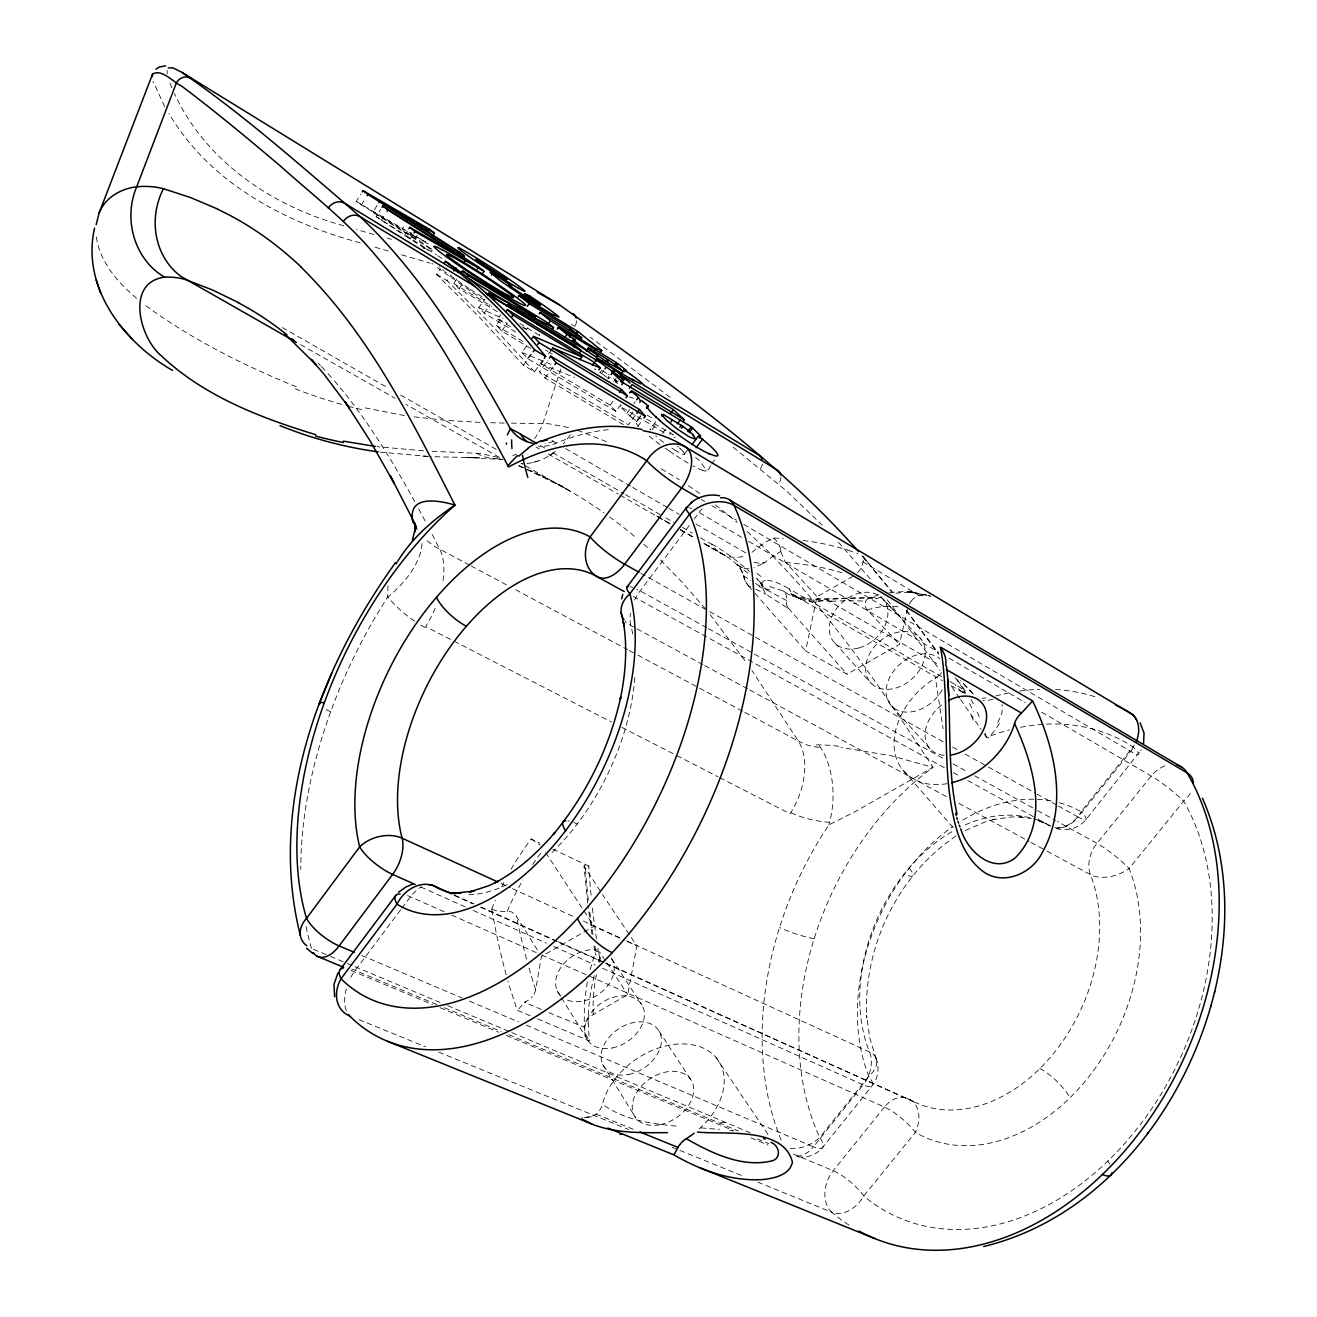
<?xml version="1.0" encoding="UTF-8"?>
<svg xmlns="http://www.w3.org/2000/svg" width="1317" height="1317" viewBox="0 0 1317 1317"><rect width="100%" height="100%" fill="white"/><g stroke="black" fill="none" stroke-linecap="round" stroke-linejoin="round"><path stroke-width="0.75" stroke-dasharray="5 3.75" d="M857.663 572.681L857.828 572.516A16.018 12.215 -42.7 0 0 859.145 570.985L859.491 570.524A14.849 11.31 -42.7 0 0 862.668 562.82L864.561 558.128M167.078 70.591L167.243 73.884M595.021 946.297A334.551 144.491 83.6 0 0 595.91 951.286A13.614 5.548 3.4 0 0 595.218 952.668L593.588 943.746M388.021 585.835L387.642 597.194A332.921 192.101 -63.7 0 0 300.786 869.483M587.267 981.939L584.386 1002.863L584.254 1027.869A21.22 18.059 60.3 0 0 589.572 1040.743M529.022 968.127A294.201 118.069 84.4 0 0 535.69 989.544L541.419 956.455L594.016 926.263L620.126 938.214M769.671 586.608L782.924 590.806A23.245 14.405 -21.5 0 1 786.529 600.519L786.512 600.996A23.673 14.75 -20.3 0 0 786.71 604.915M535.69 989.627L535.673 989.726A16.216 11.902 -32.5 0 1 534.587 993.034L534.488 993.216A15.623 11.441 -32.6 0 1 532.447 996.409M548.843 1012.658L584.254 1027.128A14.059 10.124 -33.5 0 1 586.954 1020.181L587.25 1019.737A15.145 10.898 -33.6 0 1 588.501 1018.304L588.699 1018.09A15.82 11.425 -33.6 0 1 593.325 1014.469L627.649 994.664L636.918 945.886L602.528 894.638M907.479 608.767L899.445 644.375L847.078 674.189L805.625 650.911L817.001 596.683L852.758 576.484M584.254 1117.557L590.74 1116.964L596.157 1114.149A16.298 11.491 -32.9 0 0 597.671 1112.717L598.593 1111.696A17.73 12.561 -32.6 0 0 602.313 1104.979L602.495 1104.272A67.085 47 -34 0 1 696.117 1045.583A67.085 47 -34 0 1 698.932 1129.229M590.131 969.625L595.218 952.668M560.779 369.073L542.933 423.35A61.438 50.145 -88.6 0 1 534.653 438.462M997.776 722.852L1002.056 712.81L1002.138 704.529M1056.201 828.475C1066.836 831.735 1079.15 828.179 1086.097 819.404L1141.46 749.587L1140.835 750.591M410.295 233.718L411.381 234.36L410.295 233.718L411.134 232.368M413.571 235.644L428.107 243.217M430.725 249.127L356.265 201.435L360.907 194.011M417.209 235.315L415.118 238.591L402.261 229.026L405.62 223.66M361.22 205.139L365.846 197.797M415.118 238.591L373.024 211.988L378.061 203.97M431.647 249.045L426.84 246.016L428.502 243.398M400.747 233.01L376.119 216.597L380.761 209.337M381.156 220.565L385.387 213.963M404.434 235.414L407.529 230.705M410.031 239.035L412.27 235.628M801.839 599.679L790.924 593.802L801.839 599.679L791.961 594.988L806.564 598.807L805.708 598.725L826.582 599.696A335.127 229.981 -24.4 0 1 876.414 598.642A15.508 10.668 82.7 0 0 872.447 597.457L869.878 597.819A14.224 9.779 82.8 0 0 865.681 601.079L864.643 605.03L866.487 609.129L899.445 644.375M542.834 360.265L534.488 371.806L523.442 365.237L479.322 317.068L436.553 274.315L440.454 268.635M534.488 371.806L490.122 323.538L447.089 280.686L451.007 275.039M497.349 311.701L459.106 288.588L453.789 283.567L457.608 278.019M459.106 288.588L463.041 282.908M539.74 335.769L539.591 334.353M523.705 328.048L526.586 329.365L527.705 327.785M602.593 370.785L608.191 374.176L609.211 372.727M515.721 332.082L484.146 313.1L478.746 307.701L484.524 299.486M484.146 313.1L490.122 304.639M510.42 326.781L497.579 319.043L500.773 314.5M600.223 372.481L601.836 370.192M615.319 381.848L616.389 380.333M616.718 380.465L615.648 381.979L618.085 381.551M530.718 348.429L501.695 331.011L496.213 325.365L501.793 317.512M501.695 331.011L507.358 323.06M608.833 376.349L607.565 378.127L608.405 378.637M613.673 381.617L615.977 378.391M601.655 373.501L603.647 370.736M609.672 378.308L610.314 377.419M620.949 404.549L615.977 411.365L527.524 358.57L521.944 352.512L527.014 345.466M527.524 358.57L531.838 352.577M523.442 365.237L531.805 353.664M615.977 411.365L610.166 405.208L541.188 364.002L543.361 361.006M548.399 354.01L549.847 352.018M608.306 378.308L608.997 377.353M623.402 424.65L545.09 378.111L539.443 371.756L547.905 360.068M545.09 378.111L553.42 366.603M631.716 417.39A69.208 9.4 35.7 0 0 629.905 416.024L619.731 406.163L620.537 405.29M620.291 406.295L620.998 405.323M640.655 416.007L636.095 422.263L636.555 423.662A27.937 3.556 36.4 0 0 638.58 426.28M640.753 415.859L636.095 422.263L640.638 416.666M610.166 405.208L613.722 400.319M626.744 413.406L629.592 409.505M633.856 403.677L635.288 401.718M629.839 416.024L633.395 411.167M635.387 415.25L628.439 424.733L539.443 371.756M636.49 421.67L640.046 416.83M669.53 434.412L670.946 432.486M637.741 426.494L642.531 419.975M655.817 421.802L650.055 429.688L650.894 429.424M652.08 429.918L657.051 423.169M662.517 433.392L665.348 429.54M674.419 437.87L675.111 436.915M684.577 454.102L689.153 447.879M710.39 465.691C706.422 477.89 701.681 458.448 694.964 457.592M711.608 464.045L715.279 459.123M400.631 909.866L355.211 970.349A31.707 17.73 -67.7 0 0 349.449 980.161M401.866 908.236L410.46 896.795A31.756 18.059 -66.6 0 1 421.325 886.917M689.235 525.549L640.161 590.921A32.25 19.212 -61.2 0 0 633.905 601.688M694.141 519.013L699.064 512.478A32.481 19.459 -59.7 0 1 702.027 508.872M596.091 951.121L599.614 952.076L605.869 961.229M550.029 455.172L553.552 452.719M956.01 835.982C897.371 875.41 862.915 947.565 866.784 1017.86L866.602 1015.539L869.862 1038.29L876.529 1059.889L875.657 1057.485C879.74 1066.556 878.505 1077.8 872.298 1085.62L822.796 1147.239C816.392 1155.272 805.23 1159.059 795.32 1156.096M762.691 563.594L764.93 562.392M762.164 563.89L753.818 567.759M965.394 830.484L985.396 821.841L995.504 818.96L992.376 819.635L1012.197 816.902L1021.943 817.034L1018.321 816.721L1031.409 818.746M781.146 1140.11A292.786 212.58 -65.4 0 1 828.887 824.936L855.046 811.7L932.864 767.399L891.165 755.777L841.053 747.447M537.764 461.082L532.167 462.613M878.966 594.724L870.603 597.605A14.849 10.223 82.8 0 1 871.887 597.457L817.182 598.807L821.759 599.712M706.406 470.893L705.961 471.009A41.551 5.515 36.1 0 1 702.817 470.416M591.448 1116.75L582.279 1117.31M633.773 398.36L629.114 396.944M911.232 601.112A14.833 11.129 -43.1 0 1 919.134 595.317L926.114 595.119M889.469 592.436L906.458 591.481L926.806 595.021M491.801 909.092A15.475 6.503 4.4 0 0 496.624 910.656L497.299 910.788A14.816 6.239 4.4 0 0 499.225 911.101L500.197 911.249A14.191 5.976 4.4 0 0 507.308 911.282L511.836 911.973L515.556 914.969L538.291 951.417M511.358 423.152L548.448 423.695L571.216 428.058M471.239 457.707L464.555 457.526L479.503 457.855L433.277 456.67M504.345 423.053L487.8 422.658M472.375 457.723L502.65 459.551M480.145 422.378L446.019 420.37L411.003 416.501M831.949 601.227L809.609 599.91A77.621 47.461 -20.1 0 1 790.282 595.235M432.108 451.287L480.112 453.427L500.378 457.937L405.817 404.319M380.119 452.11L428.371 456.406M422.708 456.126L431.515 456.587M423.531 450.826L377.008 446.644M700.99 1127.912L719.51 1129.36M767.432 580.27L770.922 580.797A69.735 17.006 41.6 0 1 788.702 588.501M676 1126.084C650.532 1123.747 623.649 1119.796 602.495 1104.272M729.947 1130.513L732.515 1130.859M831.274 601.112L832.196 601.243A320.492 217.996 -22.7 0 1 865.697 601.095M404.5 415.546L361.681 407.216M499.044 458.695L502.205 459.534M926.625 595.185L921.242 593.951A295.93 149.265 83.6 0 0 895.906 593.259M387.05 238.081L391.396 239.266M373.979 234.508L356.644 229.602M388.334 251.02L372.069 246.345M401.603 254.807L430 263.137M422.741 247.942L432.289 250.724M360.265 242.855C284.62 222.425 210.045 183.03 168.922 113.525M928.929 595.844L930.461 596.321M343.786 225.75C272.718 206.423 206.028 161.991 174.387 93.491M847.868 550.177L855.671 552.811M702.866 470.449L699.245 468.984A49.881 6.7 36.3 0 1 697.187 467.979L693.944 466.35A54.606 7.375 36.3 0 1 692.972 465.806M1043.064 822.285L1036.891 820.063L1050.472 826.039A153.957 111.501 -65.3 0 0 961.97 826.385M577.422 430.182L609.178 442.726M856.758 553.222L857.861 553.617M742.59 567.643L740.73 566.82M296.193 386.721C242.888 365.122 190.899 338.881 144.475 304.721M541.188 364.002L574.459 377.436M521.944 352.512L552.811 365.023M359.014 1019.687L425.49 1046.768M438.775 1052.168L628.67 1129.525M672.345 1147.321L678.041 1149.642M679.951 1150.416L744.517 1176.707M757.802 1182.123L831.867 1212.298A292.786 212.58 -65.4 0 0 851.753 1226.851M596.157 1114.149L634.218 1129.673M436.783 1004.542L355.211 970.349A31.279 10.964 37.6 0 0 351.804 969.082M444.356 1007.719L501.267 1031.573M508.856 1034.767L738.36 1130.974M757.324 1138.925L768.716 1143.699M793.361 1154.038L833.2 1170.731A28.266 8.281 40.5 0 1 863.738 1196.05A263.548 192.726 -65.5 0 0 1134.431 1131.994A263.548 192.726 -65.5 0 0 1183.67 801.148A28.76 18.158 -27.1 0 0 1191.671 790.76M351.096 970.448L432.519 1004.542M440.092 1007.703L498.781 1032.281M506.354 1035.458L733.898 1130.743M750.986 1137.904L768.058 1145.049M518.635 465.922L544.826 477.478L570.804 491.521L521.104 463.403M313.397 949.244L328.509 955.599M330.402 956.389L345.531 962.743M347.425 963.534L353.088 965.921M354.981 966.711L440.043 1002.451M447.615 1005.628L509.992 1031.82M511.885 1032.627L750.064 1132.686M361.813 955.516L461.971 997.94M469.527 1001.15L518.668 1021.959M526.224 1025.153L813.462 1146.827L863.195 1084.846A27.509 7.244 39.7 0 0 868.858 1076.219A180.692 131.93 -65.4 0 1 953.047 826.385M530.191 1015.72L517.235 1010.205L510.766 990.499M537.599 1018.881L589.423 1040.99L588.255 1023.885M541.386 1009.464L524.61 1002.253A14.652 10.635 -32.5 0 0 532.315 996.59M518.898 465.444L565.009 487.8L530.01 470.383L559.577 485.183A1637.541 793.772 -76.7 0 1 604.174 513.037M497.579 319.043L506.65 323.093M753.966 562.293L758.855 563.215L765.062 562.326A317.167 148.492 83.3 0 1 780.849 551.444M444.175 911.759L410.46 896.795A31.476 10.042 37.5 0 0 407.068 895.445M451.682 915.085L539.74 954.134M541.616 954.973L884.497 1107.07A28.414 7.573 40.1 0 1 915.331 1132.357A180.692 131.93 -65.4 0 0 1087.167 1078.853A180.692 131.93 -65.4 0 0 1129.064 868.545L1183.67 801.148A29.237 3.77 38.1 0 0 1151.239 776.009L1041.303 711.937M478.746 307.701L503.094 318.648M790.315 595.086L787.78 593.852M420.749 886.983L465.741 907.1M473.247 910.459L546.357 943.153M553.864 946.511L595.103 964.949M602.61 968.308L863.195 1084.846A27.147 18.965 -68.4 0 0 869.566 1052.003A153.957 111.501 -65.3 0 1 953.426 830.829M454.859 895.297L474.054 903.906M481.1 907.067L556.581 940.964M557.914 941.556L915.397 1102.461L605.952 963.567M906.623 1098.131L909.174 1099.267A153.957 111.501 -65.3 0 0 1054.094 1052.793A153.957 111.501 -65.3 0 0 1090.476 874.669A28.283 21.138 -61.5 0 1 1096.962 843.357L1151.239 776.009A28.447 21.385 -59 0 1 1167.191 765.161M454.052 895.379L472.803 903.808M480.31 907.166L604.075 962.727M627.6 941.622L636.918 945.886M501.217 883.526L510.568 887.806M512.428 888.662L574.146 916.879M583.48 921.159L624.62 939.976M626.497 940.832L869.566 1052.003A26.916 16.314 -20.9 0 1 868.858 1076.219L819.734 1137.46A27.361 7.918 40 0 1 813.462 1146.827A27.114 18.668 -69.9 0 1 794.941 1155.964M755.777 589.259L758.197 590.378A103.22 17.039 37.4 0 1 761.308 591.876L766.05 594.379M511.095 869.253A337.596 239.348 -24.4 0 1 531.195 838.913L540.118 843.16M552.745 849.119L588.798 866.158L585.341 865.055L584.04 865.895L601.392 892.926M750.69 586.888C747.414 586.016 745.817 582.147 744.731 579.71C741.701 560.005 718.391 553.206 703.739 543.345M531.097 838.896L539.986 845.135M450.562 639.387L425.621 626.579A69.241 36.629 -62.6 0 0 436.569 604.783M454.069 641.198L611.384 721.996M621.871 727.379L675.144 754.74M676.839 755.612L717.979 776.75M719.773 777.672L790.085 813.774A62.986 40.712 -63.3 0 0 798.332 741.043L751.941 670.518M786.578 600.503L766.148 589.637M469.379 565.009L439.68 549.123A78.79 67.743 -58.3 0 1 424.716 538.521M471.107 565.931L508.889 586.147M515.671 589.786L627.567 649.66M629.263 650.565L636.111 654.236M637.823 655.142L743.134 711.509M744.879 712.431L798.332 741.043M757.127 579.414L760.683 582.608M702.916 664.608L630.81 625.526A32.267 22.109 -15 0 1 625.048 621.031M704.71 665.579L747.974 689.038M749.785 690.009L946.264 796.505M958.891 803.354L1029.186 841.448M1030.997 842.436L1045.418 850.255M1047.213 851.226L1090.476 874.669A28.595 16.825 -19.3 0 0 1129.064 868.545A29.073 4.56 38.5 0 0 1096.962 843.357L1057.403 821.495M787.385 593.638L783.022 590.889M633.263 596.519L944.371 767.679M953.36 772.618L960.554 776.586M967.748 780.537L1036.084 818.12M1037.895 819.125L1050.472 826.039M706.702 627.682L640.161 590.921A32.299 6.091 37 0 0 636.918 589.226M708.497 628.686L944.091 758.888M953.096 763.86L967.468 771.811M974.662 775.779L1035.821 809.576M1037.615 810.564L1055.608 820.507M640.77 573.241L753.686 636.177M755.464 637.181L943.663 742.08M952.619 747.085L958.002 750.081M965.163 754.065L986.663 766.066M988.458 767.054L1035.063 793.032M1036.858 794.036L1056.563 805.033M1058.358 806.02L1078.08 817.017L1130.71 751.414A27.69 20.232 -58.6 0 0 1134.2 746.229M740.121 566.491L737.158 564.516A23.393 10.47 86.4 0 1 743.331 575.792L743.726 576.945M496.246 449.344L400.236 394.886M300.556 344.642L395.116 398.261M282.348 327.571L387.725 387.741M535.92 446.973L539.41 448.965M548.135 453.953L618.315 494.122M796.834 596.996L942.396 680.642M620.093 495.159L669.843 523.754M680.445 529.862L694.586 537.995M540.382 445.558L545.715 448.62M552.794 452.702L623.863 493.645M625.575 494.632L662.599 515.968M665.941 517.894L674.238 522.668M682.502 527.426L692.363 533.105M700.545 537.83L711.954 544.398A69.735 42.177 -58.9 0 0 745.241 556.021M941.688 676.757L788.817 588.683A68.254 43.049 -58.7 0 0 826.582 599.696L939.811 665.266M949.985 681.548L954.957 684.396A76.007 17.269 42.3 0 1 963.797 689.927A64.977 35.789 -55 0 0 965.361 692.33M759.744 585.983L755.53 583.48M565.75 448.62L630.942 486.385M632.687 487.389L667.209 507.391M668.904 508.378L679.144 514.288M696.034 524.084L745.866 552.942M951.039 685.647L963.122 692.66M669.892 523.606L655.767 515.424L669.974 523.705M680.494 529.73L694.619 537.912M373.024 211.988L402.261 229.026M680.642 529.895L694.849 538.176M356.265 201.435L421.226 239.447M741.619 537.287L699.064 512.478A32.513 5.038 36.9 0 0 697.417 511.539M748.715 541.419L938.445 651.997M949.08 658.187L1025.334 702.636M701.204 499.423L704.76 501.514M711.855 505.679L736.697 520.248M743.809 524.413L1130.71 751.414A28.299 3.556 37.9 0 0 1133.064 746.871A27.69 19.821 -56 0 0 1134.118 745.109M760.814 582.674L761.835 583.299A27.509 15.656 -59 0 1 763.498 588.09L761.374 583.661A27.525 17.006 -60.5 0 0 761.061 583.085M862.717 561.766L919.151 595.399M646.696 419.053L668.229 431.976M669.497 432.733L673.267 434.989L672.592 434.314M641.692 419.102L619.731 406.163M644.721 420.93L665.842 433.573M545.436 349.976L548.102 351.59M549.452 352.396L552.119 353.993M647.141 415.168L652.294 418.263M496.213 325.365L523.87 341.959M453.789 283.567L491.554 306.4M519.836 323.505L539.048 335.127M594.362 368.842L595.975 369.814M436.553 274.315L447.089 280.686M522.437 326.863L526.586 329.365M608.191 374.176L609.096 374.736M962.793 692.067L964.604 693.17M571.496 324.344L574.788 326.418M376.119 216.597L436.207 254.724M743.364 575.759L750.871 580.55M437.705 255.663L442.183 258.511M405.636 236.105L428.354 250.559M468.901 288.505L447.517 273.574M470.004 290.645L436.125 266.791M599.63 372.069L601.425 373.32M673.81 454.118L669.448 451.138M422.559 240.237L424.798 241.834M665.184 448.159L665.48 448.356A58.722 7.787 36.3 0 0 669.48 451.204M425.128 242.065L427.679 243.892M590.115 337.136L593.177 339.358M602.56 374.143L603.663 374.95A15.722 1.465 34.5 0 1 606.676 377.238M412.353 235.216L426.84 246.016M596.255 341.597L671.966 398.788M617.574 383.527L615.599 382.062M663.636 442.446L661.134 440.553A17.631 2.255 36.2 0 1 657.726 437.804M631.65 417.39L637.082 421.522M445.376 271.944L446.414 272.734M733.24 447.286L786.134 490.632L822.302 525.187M737.158 564.516L749.34 574.475M432.849 264.157L431.762 263.268M136.573 298.333C117.213 281.854 98.462 260.536 96.042 234.113M655.652 436.009L656.656 436.898M613.607 378.654L617.475 382.128M747.134 531.508C821.61 599.301 877.978 683.737 933.045 767.317A263.548 192.726 -65.5 0 0 819.734 1137.46A26.752 16.792 -24.7 0 1 790.216 1148.457M679.457 448.01L680.362 448.834M660.607 560.071L682.371 582.46L705.105 608.503M883.872 600.091L921.291 639.42M318.171 363.146L320.377 365.451M880.991 597.078L900.746 617.657M963.402 683.523L974.284 695.063L960.669 680.626M321.48 366.587L326.962 372.497M780.899 551.856L784.998 561.651L817.001 596.683M838.353 542.143L872.661 581.702M834.929 643.091L871.179 683.375M891.675 706.142L930.625 749.422M328.048 373.682L333.497 379.823M788.455 608.372L847.078 674.189M862.783 556.235L892.663 592.485M748.303 585.736L753.637 591.81M754.97 593.325L805.625 650.911M953.08 827.504L901.19 767.959M862.059 555.774L891.922 592.074M334.567 381.074C366.225 417.884 391.643 459.534 414.937 501.991M710.126 614.644L746.327 662.533M887.329 599.844L940.223 670.534M906.178 610.429L938.478 654.072M906.31 610.117L938.823 653.742M957.294 679.588L966.398 692.512M955.302 677.761L963.781 689.894M951.845 686.98L959.632 698.142M960.62 699.557L981.198 729.552M984.243 734.063L986.548 737.438A263.548 192.726 -65.5 0 1 1009.464 729.898M716.152 1057.666L768.535 1135.172M545.732 852.692L582.789 909.158M583.908 910.87L594.016 926.263M611.763 958.875L641.939 1004.986M658.977 1031.013L691.343 1080.45M606.956 962.892L627.649 994.664M585.341 869.006L584.057 866.323L587.81 903.939M557.305 990.993L560.532 996.195M561.519 997.809L588.419 1041.303M602.742 1064.432L635.946 1118.149M971.123 699.64L973.395 703.788M164.724 106.611L153.052 81.424M418.691 508.889L426.165 522.931M432.157 534.422L439.68 549.123A69.241 36.629 -62.6 0 1 442.496 584.057M977.362 712.234L980.441 719.79M171.803 87.795L168.971 80.436M779.648 546.143L780.174 547.724A14.421 10.256 81.6 0 1 780.8 551.461M985.083 732.91L986.515 737.372M762.79 587.596L762.23 587.366A27.525 18.306 -62.1 0 0 759.843 582.147M938.922 675.374A19.113 14.059 -42.2 0 1 935.432 677.992L943.071 728.713M591.959 934.181L588.024 905.849M947.236 783.648A69.208 50.112 -41.6 0 1 894.325 749.159A69.208 50.112 -41.6 0 1 935.432 678.025M941.655 672.658A18.142 13.368 -42.1 0 1 939.186 675.226M995.751 695.969A292.786 212.58 -65.4 0 1 1011.802 692.347M1019.802 691.046A292.786 212.58 -65.4 0 1 1039.755 689.318M1055.543 689.532A292.786 212.58 -65.4 0 1 1097.456 697.566M725.008 1122.66A99.071 1.515 4 0 1 720.481 1122.331M346.338 1010.748A31.707 17.73 -67.7 0 1 346.305 988.902M632.736 634.07A174.914 100.602 -63.7 0 0 630.81 625.526A32.25 19.212 -61.2 0 1 630.481 613.162M634.81 677.531A174.914 100.602 -63.7 0 1 550.374 854.074M507.16 884.629A174.914 100.602 -63.7 0 1 467.42 894.77M568.104 820.837A33.337 8.807 37.8 0 1 569.372 821.084M573.8 822.516A33.337 8.807 37.8 0 1 577.192 824.014M689.565 507.901A32.513 5.038 36.9 0 1 691.754 508.708M630.481 586.707A32.299 6.091 37 0 1 632.736 587.398M962.76 820.096A180.692 131.93 -65.4 0 1 1053.584 801.378M1059.329 802.761A180.692 131.93 -65.4 0 1 1081.109 811.651L1133.064 746.871A263.548 192.726 -65.5 0 0 1019.078 727.626M1039.821 1068.581A30.011 9.054 45.7 0 1 1070.079 1097.637M1107.844 1161.001A30.95 9.433 46.2 0 1 1109.572 1164.129M942.182 689.812A33.798 24.858 -41.8 0 1 897.848 710.307A33.798 24.858 -41.8 0 1 894.753 669.596A33.798 24.858 -41.8 0 1 939.828 658.846M944.059 755.299A34.604 25.056 -41.6 0 1 925.11 735.841A34.604 25.056 -41.6 0 1 942.231 704.513M761.292 587.58A130.712 54.771 4.4 0 1 758.888 586.213M760.88 576.402A100.602 62.097 63.6 0 1 756.798 573.224M769.836 589.934A100.816 64.385 77.7 0 1 761.687 587.777M761.934 583.365A63.479 15.524 42 0 1 767.284 580.106M766.873 589.357A130.877 61.208 8.9 0 1 764.239 587.826M711.74 544.053A67.463 17.335 41.2 0 1 749.307 571.446M756.386 577.998A67.463 17.335 41.2 0 1 757.769 579.332M985.923 697.994A65.076 44.663 -58.3 0 1 982.12 698.191M962.2 691.935A65.076 44.663 -58.3 0 1 954.957 684.396M856.346 603.4A83.366 1.021 8.6 0 1 853.087 602.906M762.922 588.205A27.69 17.269 -59.7 0 0 763.251 589.292L765.704 593.967A27.558 17.187 -59.7 0 0 766.017 594.346A65.932 10.832 37.3 0 1 774.347 599.531L786.397 607.302A141.018 21.763 37 0 0 788.883 608.882M788.406 608.405A24.101 15.03 -21.4 0 1 786.825 605.244M867.212 610.034A278.085 136.063 82.7 0 1 899.939 607.121M748.336 585.604A24.381 10.931 86.3 0 1 745.109 580.221M971.304 715.526A190.735 68.418 55.7 0 1 973.691 721.584M969.526 703.541A98.331 48.136 48.8 0 1 973.428 711.509M962.908 690.585A27.262 17.154 42.2 0 1 965.559 693.582M993.002 699.212A64.977 35.789 -55 0 1 982.877 700.726M999.389 723.412A79.547 64.582 -25.2 0 1 987.915 738.294M780.915 477.231A11.441 9.054 -49 0 1 778.561 484.08M608.273 429.688A332.921 192.101 -63.7 0 0 556.251 443.121A73.39 39.675 -59.2 0 1 538.209 446.167M556.251 443.121A13.186 1.975 24.4 0 1 553.584 441.425A14.685 8.709 -31.2 0 0 551.675 440.388M311.503 948.438A332.921 192.101 -63.7 0 1 305.692 924.386M553.584 441.425A73.62 49.519 -63 0 1 545.008 443.417M417.291 529.714A40.284 12.791 42.2 0 1 416.584 528.627M421.967 543.608A70.031 37.403 -36.9 0 1 387.642 597.194M425.062 627.518A185.565 155.357 -52.9 0 1 419.777 624.456M414.641 621.18A185.565 155.357 -52.9 0 1 387.791 597.045M819.273 747.216A71.645 54.82 -70.2 0 1 798.415 740.878M829.776 822.318A168.444 125.395 -47.5 0 1 790.793 812.671M819.47 746.015A62.64 34.901 -89.3 0 1 828.887 824.936M816.31 744.912A36.497 6.634 7.6 0 1 841.283 746.574M609.689 516.988A1637.541 793.772 -76.7 0 1 636.951 538.423M643.7 544.217A1637.541 793.772 -76.7 0 1 650.335 550.144M570.113 434.791A62.492 52.45 -71.3 0 1 563.314 443.829M555.313 451.451A62.492 52.45 -71.3 0 1 521.417 463.716M330.666 711.789A28.875 4.741 19.8 0 1 324.887 708.744M919.118 595.235A21.78 21.484 -18.4 0 1 930.329 596.107M876.431 598.774A295.93 149.265 83.6 0 1 881.946 596.65M752.056 552.267A333.086 158.27 84.4 0 1 773.26 538.027A314.582 205.567 -25.7 0 1 783.417 538.587M803.123 540.464A314.582 205.567 -25.7 0 1 847.934 550.094M773.293 538.176A15.672 11.079 80.9 0 1 779.565 546.193M518.816 1008.822A21.451 1.515 -43.9 0 1 525.565 1001.661M491.685 909.059A337.596 239.348 -24.4 0 1 495.34 900.202M501.547 886.917A337.596 239.348 -24.4 0 1 503.785 882.489M510.733 990.549A314.911 128.589 85.5 0 1 507.967 981.181M506.189 974.794A314.911 128.589 85.5 0 1 491.834 909.043M507.226 911.298A324.262 230.047 -22.7 0 1 522.981 879.986M532.694 864.512A324.262 230.047 -22.7 0 1 540.744 853.07M814.136 938.692A25.879 3.704 18.3 0 1 779.549 927.497M599.63 957.607A346.717 154.994 84.6 0 1 598.033 948.372M596.535 939.054A346.717 154.994 84.6 0 1 592.271 906.771M591.07 895.214A346.717 154.994 84.6 0 1 588.847 866.158M588.156 1023.918A291.057 212.284 -23.2 0 1 594.527 974.596M598.297 961.838A291.057 212.284 -23.2 0 1 599.762 957.574A14.8 5.943 3.9 0 1 595.235 953.327M593.045 934.56A334.551 144.491 83.6 0 1 589.588 910.689M588.337 900.334A334.551 144.491 83.6 0 1 585.374 869.006M909.191 868.101A26.587 5.416 38.5 0 1 904.186 873.895M516.429 454.102A61.438 50.145 -88.6 0 1 512.922 455.682M498.205 458.744A61.438 50.145 -88.6 0 1 476.359 453.147M611.286 958.117A31.674 23.113 -33.7 0 1 603.17 990.614A31.674 23.113 -33.7 0 1 566.54 999.751M560.861 995.998A31.674 23.113 -33.7 0 1 564.335 963.106A31.674 23.113 -33.7 0 1 601.918 951.039M526.504 959.138A294.201 118.069 84.4 0 1 516.429 916.138M593.243 1014.518A273.673 197.83 -21.6 0 1 596.568 973.823M599.317 962.283A273.673 197.83 -21.6 0 1 601.606 954.529M744.698 579.694A23.953 10.816 86.5 0 1 743.743 577.142M785.64 562.491A293.757 192.134 -24 0 1 845.316 573.85M909.257 604.124A15.853 11.837 -42.9 0 1 911.134 601.309M361.681 409.62A260.799 135.009 18.5 0 1 349.894 406.657M341.498 404.352A260.799 135.009 18.5 0 1 295.074 388.729M762.313 464.078A11.326 9.021 -51.5 0 1 760.238 469.165M576.533 320.871A10.042 8.478 -56.1 0 1 575.167 325.776M661.249 468.918A1709.022 854.239 -77.5 0 1 679.374 479.865M688.379 485.726A1709.022 854.239 -77.5 0 1 700.364 493.941M715.246 504.872A1709.022 854.239 -77.5 0 1 737.273 522.602M748.945 568.714A79.366 35.921 87.4 0 1 742.64 567.857M484.541 300.013A67.562 5.811 34.1 0 1 470.07 290.777M444.372 271.154A26.175 1.975 34.1 0 1 442.644 269.738M439.68 267.055A26.175 1.975 34.1 0 1 439.351 266.676M482.055 296.802A51.231 4.198 34 0 1 468.836 288.39M688.116 463.09A54.606 7.375 36.3 0 1 673.827 454.151M659.949 444.488A37.831 5.021 36.3 0 1 647.19 434.495M676.016 450.71A21.994 2.848 36.1 0 1 669.876 446.842M678.831 452.324A27.542 3.605 36.2 0 1 676.065 450.776M683.605 452.11A20.232 2.65 36.2 0 1 678.996 452.488M683.375 451.961A23.788 3.111 35.8 0 0 682.996 451.517A23.788 3.111 35.8 0 0 680.428 448.867M677.498 446.315A16.512 2.124 35.9 0 1 678.518 447.171M884.497 1107.07L833.2 1170.731A27.937 19.656 -71.2 0 0 831.867 1212.298A27.673 19.607 -53 0 0 863.738 1196.05L915.331 1132.357A27.855 19.887 -62.8 0 0 909.174 1099.267A27.953 19.985 -69.7 0 0 884.497 1107.07M913.702 592.271L906.458 591.481L916.418 592.568L913.702 592.271M724.646 555.28L703.426 543.081L724.646 555.28M867.294 561.799L862.355 556.054L867.294 561.799M628.818 1074.425A32.777 23.344 -33.9 0 0 658.5 1030.256A32.777 23.344 -33.9 0 0 606.429 1040.743A32.777 23.344 -33.9 0 0 628.818 1074.425M660.327 1124.636A33.534 23.492 -34 0 0 690.865 1079.677A33.534 23.492 -34 0 0 637.79 1090.739A33.534 23.492 -34 0 0 660.327 1124.636M1054.687 827.652A27.509 20.018 -60.7 0 0 1078.08 817.017A28.134 4.297 38.2 0 0 1081.109 811.651A27.509 19.788 -60.7 0 1 1054.67 827.553M859.161 647.865A32.612 24.546 -41.9 0 0 883.691 599.861A32.612 24.546 -41.9 0 0 832.97 614.315A32.612 24.546 -41.9 0 0 859.161 647.865M895.79 688.05A33.369 24.76 -41.8 0 0 921.126 639.206A33.369 24.76 -41.8 0 0 869.434 654.187A33.369 24.76 -41.8 0 0 895.79 688.05M612.224 1047.97A32.382 23.262 -33.8 0 0 641.461 1004.229A32.382 23.262 -33.8 0 0 589.917 1014.403A32.382 23.262 -33.8 0 0 612.224 1047.97"/><path stroke-width="1.5" d="M506.419 444.142L506.436 442.989M96.174 224.68L99.104 213.041L152.558 74.081C161.925 68.435 173.235 82.296 181.565 86.017C215.379 111.501 247.991 138.581 280.307 165.958C310.993 193.467 343.885 218.836 370.999 250.098C427.383 315.092 468.342 391.445 508.592 466.975A302.992 172.445 -63.7 0 1 646.795 460.703A31.476 25.632 -56.2 0 1 685.515 446.957L1130.826 713.435A27.69 19.821 -56 0 1 1136.736 720.152M94.544 228.121C81.045 287.304 123.584 342.19 172.428 370.39M1214.455 992.59C1230.226 928.699 1229.238 859.013 1202.421 798.168M507.275 434.873L510.436 428.766A73.62 49.519 -63 0 0 532.776 443.22M1143.568 743.595L1144.029 733.009L1140.11 722.786M983.618 1246.541C1098.131 1218.834 1180.016 1114.989 1211.097 1005.315M1210.883 1006.204L1214.718 991.52M621.591 598.807L622.793 594.395M951.582 782.759A69.208 50.112 -41.6 0 0 1014.567 723.51L1014.897 722.49A18.323 13.055 -42.7 0 1 1016.642 718.868L1017.564 717.37A16.973 12.133 -42.5 0 1 1018.782 715.757L1019.819 714.621M412.402 540.365L415.81 526.01L415.053 531.722L415.085 524.792L415.612 528.578L414.723 523.442L416.6 528.199M152.558 74.081L152.212 76.715M395.561 562.557C319.817 667.752 267.532 805.625 300.375 935.597M319.307 703.805L331.769 673.333M99.104 213.041C105.064 197.715 120.901 188.561 136.705 186.8A362.126 150.368 -63 0 1 163.308 188.677L190.586 197.566L217.651 209.041M337.975 972.901L333.958 984.441L334.633 996.673M679.704 1144.638A15.853 10.948 -33.9 0 0 678.634 1146.267L678.041 1147.436L639.93 1131.994M1032.594 700.957C1054.769 747.134 1068.844 805.823 1042.06 853.021C1031.211 874.389 1001.266 886.901 981.214 869.994C960.439 853.021 954.249 824.821 950.314 799.584C942.923 749.06 949.277 697.516 940.552 647.141L1032.594 700.957L1021.482 713.073A16.331 11.688 -42.5 0 0 1019.984 714.472M396.203 563.89L396.894 562.688M397.586 561.486C411.678 538.406 432.503 520.182 454.777 505.234M428.124 231.315L429.391 229.24L363.031 190.636L362.175 191.986M415.349 225.651L417.028 222.968L434.445 233.076L433.178 235.101M407.727 220.301L408.994 218.293L379.74 201.303L378.901 202.637M367.114 195.789L367.953 194.455L363.031 190.636M420.535 230.08L421.786 228.104L408.994 218.293M432.239 237.537L433.491 235.578L417.028 222.968M382.029 207.362L382.868 206.045L478.631 267.038L483.998 271.236L482.713 273.195M457.806 253.819L459.04 251.876L433.491 235.578M387.083 211.329L387.939 210.012L382.868 206.045M463.041 257.836L464.275 255.91L459.04 251.876M491.554 275.138L492.788 273.212L497.497 276.372L511.655 285.838L510.42 287.748M528.561 297.823L529.796 295.93L524.66 293.823L523.409 295.716M510.354 286.859L511.44 285.723M523.623 296.753L524.775 293.905M464.539 261.589L465.823 259.647L387.939 210.012M477.363 268.981L478.631 267.038M408.863 228.681L409.752 227.331L465.823 259.647M414.081 232.911L414.97 231.545L409.752 227.331M518.207 296.868L519.096 295.535L577.719 331.407L601.721 350.536M575.973 334.008L577.719 331.407M527.36 306.318L529.187 303.601L519.096 295.535M575.973 335.012L578.163 331.752M569.602 330.205L570.508 328.871L529.187 303.601M539.213 313.858L540.168 312.475L581.702 337.843L580.287 339.901M444.372 262.956L445.492 261.342C483.751 287.122 516.445 320.772 545.617 356.43L544.234 358.356M453.789 270.989L456.028 267.746M461.444 272.471L462.53 270.874L547.674 322.764L553.486 327.554L552.366 329.151M549.502 322.319L550.49 320.887L540.168 312.475M600.058 352.396L601.474 350.338M600.75 351.985L601.704 350.602L596.98 349.104M466.992 277.212L468.111 275.582L462.53 270.874M594.905 350.009L596.255 348.807M557.289 328.773L558.326 327.291L566.063 333.645M557.618 328.871L558.638 327.406L617.014 362.998L615.5 365.171M569.487 337.152L571.018 334.946M546.061 325.085L547.674 322.764M533.829 319.01L535.509 316.607L468.111 275.582M565.372 336.609L566.968 334.32L575.233 340.033M572.648 340.51L573.718 338.963M614.282 365.467L616.323 362.57M615.829 366.488L617.871 363.574L625.921 370.143L624.949 371.789M487.734 294.909L489.019 293.082L535.509 316.607M574.014 341.646L575.101 340.082A29.501 1.91 33.8 0 0 582.641 347.359M586.295 351.046L588.452 347.968L590.823 349.235A85.753 5.35 33.7 0 0 592.37 350.19L607.252 359.261L605.655 361.549M589.802 350.816L590.889 349.285M597.029 356.314L598.642 354.01M493.431 299.947L494.748 298.054L489.019 293.082M506.535 306.318L507.819 304.507L553.486 327.554M607.746 361.796L608.108 359.804M621.229 373.468L623.929 369.649L630.102 373.995M621.015 374.374L624.242 369.797L625.904 370.258M505.991 311.602L507.391 309.643L594.329 362.356L600.223 367.92L598.807 369.863M511.622 317.101L513.037 315.109L507.391 309.643M573.949 347.244L575.216 345.466L507.819 304.507M579.875 352.38L581.192 350.552L575.216 345.466M595.333 360.545L596.601 358.767L613.903 369.27L611.993 371.921M595.58 360.776L596.864 358.981L605.293 366.258M596.14 361.039L597.424 359.261M604.98 368.875L606.314 367.015L622.809 378.802L620.768 381.617M613.492 372.974L615.401 370.307L614.348 369.534M532.068 338.436L533.517 336.411L581.867 356.808L579.76 359.722M592.271 365.237L594.329 362.356M537.599 344.577L539.048 342.568L533.517 336.411M533.204 351.738L534.587 349.812C508.576 316.821 478.186 287.616 445.492 261.342M550.572 351.013L552.728 348.017L600.223 367.92M611.039 374.522L612.405 372.629L623.962 379.642L621.92 382.473M629.345 388.317L632.061 384.564L673.333 409.587L684.379 419.827L682.98 421.72M549.321 358.109L550.736 356.166L639.568 409.554L645.281 416.238L643.914 418.098M554.819 364.694L556.202 362.768L550.736 356.166M621.756 384.696L623.171 382.77L612.405 372.629M629.756 392.631C630.53 388.729 642.795 400.22 639.799 402.409M630.217 392.68L631.633 390.737L691.359 426.856L700.446 435.713M670.633 413.291L673.333 409.587M619.434 392.499L621.575 389.569L552.728 348.017M625.937 397.75L627.353 395.808L621.575 389.569M636.704 399.775L638.136 397.816M636.786 413.34L639.568 409.554M646.433 408.105L648.458 405.998L643.042 401.833M647.042 407.941L648.458 405.998M677.267 423.876L680.082 420.041M662.007 416.402L663.422 414.476L682.897 426.346A18.981 2.65 35.9 0 1 693.598 435.417M671.012 421.835L672.427 419.909M679.819 427.136L681.235 425.21M681.482 428.272L682.897 426.346M687.704 431.548L691.227 426.774M689.153 432.635L692.66 427.86M691.985 444.652L698.339 436.059L700.381 437.672M699.245 438.018L700.66 436.108L699.311 436.19M696.067 447.846L702.405 439.269L704.266 440.783A31.032 4.445 36.2 0 1 717.831 455.666M1147.403 1133.723L1148.078 1132.834M395.742 895.461L340.132 969.625M626.727 587.415L686.206 507.95L691.771 502.337M518.7 456.242L527.64 448.751M155.916 69.208L159.406 66.969L165.662 65.899M398.524 892.268L405.702 887.098L413.34 883.822M691.162 502.748C698.981 496.097 709.649 493.694 719.658 495.785M168.28 67.908L172.955 67.842L181.976 72.402L559.577 304.935C664.624 379.922 772.717 454.381 858.651 551.675M495.06 882.851C518.157 870.372 537.879 852.478 554.819 832.591L553.453 834.221C586.279 794.711 609.656 747.348 620.735 697.154L620.274 699.261C625.575 673.942 627.633 647.635 623.385 622.003L624.093 626.036L621.18 612.718M498.715 880.958L488.805 885.715L469.428 892.021L474.038 891.082L455.978 893.008L460.917 893.272L452.488 892.663M434.149 246.394L435.499 246.575A50.128 2.98 33.5 0 1 437.606 247.448M547.345 440.026L541.04 441.376C572.813 428.42 608.207 422.066 642.103 429.572M238.591 302.647L212.597 290.036L186.388 279.895A288.094 124.621 -63.1 0 0 164.74 277.163C125.148 282.134 139.503 337.942 161.464 355.936C203.937 396.088 260.75 417.933 315.85 434.725M667.489 1132.669C642.219 1132.702 615.895 1133.608 591.992 1124.109L387.461 1041.27M697.483 1132.093C724.91 1134.81 783.862 1126.529 792.455 1162.253C789.64 1175.291 773.425 1178.485 762.263 1179.604C731.017 1181.398 700.446 1170.204 673.728 1154.795L607.812 1128.06M378.209 451.863C344.544 447.253 311.487 438.38 279.994 425.621M375.296 446.43L343.309 441.146M454.809 505.07C441.87 501.102 411.809 494.764 412.254 516.001M699.92 1167.784L874.883 1238.589M317.018 956.175L343.523 967.271M354.257 952.323L339.144 945.919A30.307 10.371 37.1 0 1 306.532 918.344A302.992 172.445 -63.7 0 1 454.941 505.119C412.139 420.996 369.221 334.041 301.066 267.153M591.992 1124.109L581.521 1118.857M763.465 1138.464L765.161 1139.205M415.135 884.464L392.631 874.406A30.489 9.515 37 0 1 359.673 846.88A207.625 117.937 -63.7 0 1 422.411 614.924A207.625 117.937 -63.7 0 1 590.131 536.908L646.795 460.703A31.476 4.692 36.6 0 0 681.679 487.981L699.426 498.386M451.55 893.799L434.676 886.226A31.756 18.059 -66.6 0 0 429.21 884.711M497.48 881.814L402.113 838.205A30.554 20.891 -15.2 0 0 359.673 846.88L306.532 918.344A30.456 21.401 -18.6 0 0 306.779 945.771M709.468 454.019L708.414 453.509M437.639 247.464L442.479 249.934M707.805 453.213L704.447 451.501A53.964 8.132 37.2 0 1 684.642 439.285L673.497 431.301M492.788 273.212L490.056 272.257L501.069 281.245L527.541 299.222L551.082 313.742L558.918 317.002A43.296 2.173 33 0 0 558.095 316.129M518.486 302.745L521.878 304.441A49.98 3.095 33.4 0 0 524.693 305.577L525.73 305.314A38.967 2.42 33.3 0 0 523.425 302.861A38.407 2.387 33.3 0 0 512.099 294.218L502.798 287.715A49.848 3.029 33.4 0 0 496.756 283.616L487.29 277.344M507.901 295.321L511.161 296.951A36.135 2.222 33.4 0 0 512.659 297.56L513.531 297.593A26.735 1.646 33.4 0 0 503.967 289.625L497.135 284.867A36.464 2.222 33.4 0 0 491.126 280.801L486.154 277.525M537.237 292.176L559.577 304.935M624.274 591.58L597.309 576.747A31.262 25.55 -60.8 0 1 590.131 536.908A31.279 5.663 36.7 0 0 624.637 564.236L638.975 572.236M634.218 380.778L629.427 378.012M295.206 341.613L181.302 276.636A67.562 60.944 -77.3 0 1 163.473 188.71M414.97 231.545L483.998 271.236M536.826 443.5L520.725 434.231A73.39 39.675 -59.2 0 0 526.816 441.524M946.116 669.431L1021.482 713.073M535.92 302.877L540.513 305.165L525.285 294.218M1182.436 767.63L730.013 500.197M595.926 348.61L551.23 321.332M534.587 349.812L545.617 356.43M556.202 362.768L645.281 416.238M539.048 342.568L627.353 395.808M513.037 315.109L581.867 356.808M623.171 382.77L684.379 419.827M458.909 272.718L344.758 203.279C291.995 157.925 239.315 111.945 181.976 72.402M469.51 279.155L509.827 303.684M528.265 314.895L587.892 351.162L582.789 347.441M643.486 384.976L758.839 455.139A11.326 9.021 -51.5 0 1 762.033 459.337M494.748 298.054L581.192 350.552M475.239 286.596L360.117 216.696L344.758 203.279A12.594 11.244 -50.6 0 0 328.295 208.004M485.924 293.098L602.774 364.052M615.401 370.307L620.966 375.065L777.277 470.021A11.441 9.054 -49 0 1 780.701 475.009M489.924 285.904L490.401 286.201A74.279 4.659 33.5 0 0 505.81 295.601M379.74 201.303L421.786 228.104M367.953 194.455L464.275 255.91M608.668 365.105L602.478 361.056M474.005 274.644L467.239 270.15A36.234 2.206 33.5 0 1 462.777 267.104L457.18 263.186M771.038 1142.349C779.796 1145.741 781.903 1159.207 770.906 1161.133C741.241 1167.685 711.509 1152.951 686.256 1138.728A67.085 47 -34 0 0 694.059 1133.262M448.998 258.675L456.719 264.108A49.964 3.062 33.5 0 0 462.925 268.339L472.227 274.545A64.434 4.05 33.5 0 0 490.006 285.97M630.481 374.275L632.111 375.444M623.962 379.642L623.155 379.049M429.391 229.24L434.445 233.076M570.508 328.871L581.702 337.843M306.598 948.207L312.985 953.64M659.735 420.321L656.278 417.259M620.307 368.76L619.188 367.822A18.24 1.185 33.7 0 0 608.882 360.282M620.966 375.065L629.954 383.033M620.34 368.793L621.657 370.406L608.948 363.327L591.662 351.343A19.92 1.284 33.8 0 1 587.925 348.083M656.376 417.341L656.459 417.423A30.917 4 37.4 0 1 647.059 406.492M284.719 333.892L316.228 364.858L311.256 359.393L324.163 374.407L349.334 407.957L345.07 401.833L369.616 440.043L393.832 482.713L390.408 476.013L414.888 523.524M693.302 435.236L695.639 439.187L689.482 436.964L677.564 429.26L666.797 420.567L661.397 414.312M119.106 324.459L131.749 338.551M510.436 428.766C468.078 353.219 423.778 276.57 360.117 216.696A12.742 11.293 -47.7 0 0 343.375 221.437M1014.567 723.51C1033.088 763.844 1050.982 822.236 1015.144 857.96C992.919 875.097 966.793 850.683 960.719 828.805M959.303 825.084L959.994 826.961M96.19 280.077L100.52 292.786M957.969 821.265L958.611 823.191M956.718 817.347L957.327 819.306M955.566 813.346L956.142 815.355M957.08 814.367C946.314 765.803 952.076 715.641 946.594 666.517M948.75 695.656L947.861 679.671M940.239 647.569A21.023 19.343 61.5 0 1 945.672 665.711M720.564 497.826A32.481 19.459 -59.7 0 1 734.063 505.415A332.921 192.101 -63.7 0 1 645.165 913.372A332.921 192.101 -63.7 0 1 349.515 1015.819A31.608 25.155 -47.6 0 1 341.021 978.778A31.279 10.964 37.6 0 1 343.539 967.929M643.157 430.758A332.921 192.101 -63.7 0 1 685.515 446.957A31.476 18.273 -59.4 0 1 681.679 487.981L624.637 564.236A31.262 18.043 -60.8 0 1 597.309 576.747A174.914 100.602 -63.7 0 0 454.2 641.412A174.914 100.602 -63.7 0 0 402.113 838.205A30.719 17.006 -65.8 0 1 392.631 874.406L339.144 945.919A30.67 16.726 -66.9 0 1 313.364 952.603M349.515 1015.819A31.707 17.73 -67.7 0 1 348.593 1014.765M1115.433 704.891A292.786 212.58 -65.4 0 1 1130.826 713.435A27.69 20.232 -58.6 0 1 1136.028 742.475M858.849 1230.983A292.786 212.58 -65.4 0 0 1145.79 1124.142A292.786 212.58 -65.4 0 0 1187.144 772.881A28.447 21.385 -59 0 0 1177.233 765.128M1193.35 783.187A28.76 18.158 -27.1 0 0 1187.144 772.881L734.063 505.415A32.513 23.887 -23.7 0 0 689.598 514.173L629.855 593.802A207.625 117.937 -63.7 0 1 566.804 829.068A207.625 117.937 -63.7 0 1 396.993 904.17L341.021 978.778A302.992 172.445 -63.7 0 0 606.725 883.213A302.992 172.445 -63.7 0 0 689.598 514.173A32.513 5.038 36.9 0 1 687.869 507.522M619.895 1134.299A114.464 9.713 -3.6 0 1 621.986 1133.756M682.914 1141.164A17.878 12.33 -34 0 1 686.239 1138.695M678.255 1146.827A19.92 0.988 -65.3 0 1 674.32 1154.005M612.29 952.668A34.291 12.89 43.5 0 1 577.488 918.426M400.072 893.963A31.476 10.042 37.5 0 0 396.993 904.17A31.723 25.665 -59.1 0 1 434.676 886.226A174.914 100.602 -63.7 0 0 455.254 893.831M623.978 619.681A32.267 22.109 -15 0 1 629.855 593.802A32.299 6.091 37 0 1 628.703 586.444M565.602 830.681A33.337 8.807 37.8 0 1 565.931 820.689M1111.927 1172.739A30.95 9.433 46.2 0 1 1102.411 1174.468M680.099 1144.21A16.989 11.705 -34.1 0 1 682.749 1141.395M948.454 700.578A34.604 25.056 -41.6 0 1 986.581 715.658A34.604 25.056 -41.6 0 1 950.331 755.118M510.42 428.733A84.617 22.405 40 0 1 520.709 434.198M507.506 466.383A95.104 67.891 -33.2 0 1 517.647 455.452M527.491 448.587A36.415 24.101 -34.6 0 1 540.991 440.899M511.967 448.554A103.253 36.991 61.6 0 1 511.655 439.911M527.821 477.413A195.262 80.205 54.2 0 1 522.536 455.353M413.785 523.573A40.284 12.791 42.2 0 1 411.645 515.54M238.492 302.811A1815.534 712.349 -73.4 0 1 286.974 334.781M291.699 338.617A1815.534 712.349 -73.4 0 1 296.391 342.585M319.537 704.48A28.875 4.741 19.8 0 1 324.361 702.587M466.399 626.266A29.6 9.828 40.9 0 1 436.503 597.309M191.097 78.394A11.046 10.273 -58.9 0 0 176.56 82.444L136.705 186.8A66.657 58.129 83.1 0 0 164.74 277.163M343.358 442.512A290.415 185.631 20.8 0 1 315.685 436.075M572.911 313.495A10.042 8.478 -56.1 0 1 576.237 318.121M460.259 248.518A39.856 1.646 32.9 0 1 497.2 271.22A40.432 1.729 33 0 1 500.542 273.426A40.926 1.761 33 0 1 519.836 289.032A39.526 1.729 33 0 1 518.421 288.242M518.289 288.16A39.987 1.745 33 0 1 494.962 273.837A39.477 1.729 33 0 1 492.36 272.191A40.942 1.778 33 0 1 459.09 247.942M458.975 247.859A40.399 1.712 33 0 1 460.094 248.403M217.552 209.205A1963.861 742.87 -73.1 0 1 301.165 266.989M529.516 295.864A41.173 1.943 33.1 0 1 557.47 315.718M511.325 285.674A17.533 0.823 33.2 0 0 522.059 294.218A20.068 0.988 33.2 0 0 525.812 296.638M535.772 302.778A22.488 1.119 33.2 0 1 526.01 296.769M518.305 302.63A64.451 4.017 33.5 0 1 506.024 295.683M448.768 258.56A39.098 2.354 33.5 0 1 434.083 246.361M442.051 249.637A69.291 4.066 33.4 0 1 487.274 277.278M486.121 277.475A52.4 3.128 33.4 0 0 452.488 256.947L449.212 255.284A36.415 2.173 33.5 0 0 447.615 254.609L446.562 254.428A27.048 1.63 33.5 0 0 457.131 263.17M507.687 295.173A51.824 3.194 33.5 0 1 473.988 274.595M632.144 375.46A29.369 1.926 33.8 0 1 643.601 385.058M641.165 383.988A43.379 2.436 32.8 0 1 631.716 378.934M629.674 378.226A51.593 3.325 33.8 0 1 608.767 365.237M602.61 361.434A37.535 2.041 33.6 0 1 586.493 350.454M641.379 400.434A69.521 10.355 35.9 0 1 643.223 401.817M700.595 437.688A34.719 5.005 36.1 0 1 702.652 439.318M716.892 456.044A43.84 6.355 36.5 0 1 708.744 453.344M673.464 431.466A37.057 5.301 37.1 0 1 659.274 420.156M647.454 406.788A41.041 5.367 37.3 0 1 647.865 406.163M506.996 279.55L500.756 276.175A21.961 0.938 33 0 1 493.002 271.368L475.799 259.367L507.012 279.5"/></g></svg>
